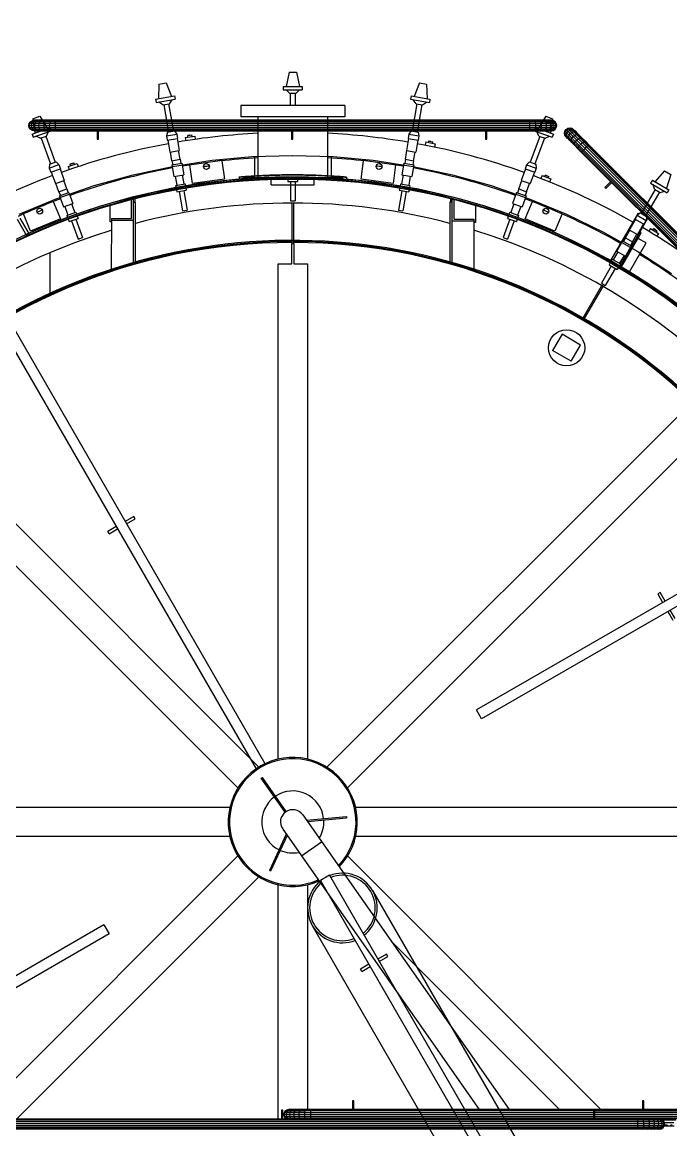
# Model space of a CAD drawing. Header units: metres. Extents: x 0 to 63075, y 0 to 44550.
# Drawn here: x 55179 to 55632, y 40156 to 40929 of the extents above; entities that cross this region are included whole.
import ezdxf

# ---------------------------------------------------------------- set-up
doc = ezdxf.new("R2010")
doc.units = ezdxf.units.M
doc.header["$LTSCALE"] = 75
for name, color, linetype in [('GSB', 7, 'Continuous'), ('ML6', 1, 'Continuous'), ('SDM', 7, 'Continuous'), ('SL1', 8, 'Continuous')]:
    doc.layers.add(name, color=color, linetype=linetype)
doc.styles.add('ROMANS', font='ROMANS.SHX')
doc.dimstyles.new('75___1-75', dxfattribs={"dimscale": 75, "dimtxt": 2.5, "dimasz": 2, "dimexe": 1.5, "dimexo": 1, "dimgap": 0.5, "dimtad": 1, "dimdec": 0, "dimzin": 12, "dimtxsty": 'ROMANS', "dimcen": 0, "dimclrd": 256, "dimclre": 256, "dimclrt": 3, "dimazin": 3, "dimtfac": 1, "dimtdec": 0, "dimtmove": 0, "dimatfit": 0, "dimfxl": 1, "dimlwd": -1, "dimlwe": -1, "dimarcsym": 0})

# ---------------------------------------------------------------- blocks, each defined once
blk = doc.blocks.new('A$C6bae614f')
at = {"layer": 'SL1'}
for p, q in [((382853.7, 47141), (382839.8, 47075.1)), ((382853.7, 47141), (382887.3, 47141)), ((382887.3, 47141), (382901.1, 47075.1)), ((382248.4, 47085.2), (382281.5, 47091)), ((382281.5, 47091), (382306.6, 47028.5)), ((383459.5, 47091), (383434.4, 47028.4)), ((383459.5, 47091), (383492.6, 47085.1)), ((382248.4, 47085.2), (382246.2, 47017.8)), ((382826, 47075.1), (382914.9, 47075.1)), ((382826, 47075.1), (382826, 47059.3)), ((382826, 47059.3), (382914.9, 47059.3)), ((382854.9, 47043.3), (382839, 47059.3)), ((382854.9, 47043.3), (382886, 47043.3)), ((382858.9, 47043.3), (382858.9, 46986.4)), ((382882, 47043.3), (382882, 46986.4)), ((382886, 47043.3), (382901.9, 47059.3)), ((382914.9, 47075.1), (382914.9, 47059.3)), ((383492.6, 47085.1), (383494.8, 47017.8)), ((382232.6, 47015.4), (382320.2, 47030.9)), ((382232.6, 47015.4), (382235.4, 46999.9)), ((382235.4, 46999.9), (382322.9, 47015.3)), ((382266.6, 46989.2), (382248.2, 47002.1)), ((382266.6, 46989.2), (382297.2, 46994.6)), ((382270.5, 46989.9), (382292.8, 46863.7)), ((382293.3, 46993.9), (382315.5, 46867.7)), ((382297.2, 46994.6), (382310.1, 47013)), ((382320.2, 47030.9), (382322.9, 47015.3)), ((383112, 46986.4), (382629, 46986.4)), ((382629, 46986.4), (382629, 46933)), ((383112, 46986.4), (383112, 46933)), ((383420.8, 47030.8), (383418, 47015.3)), ((383418, 47015.3), (383505.6, 46999.8)), ((383420.8, 47030.8), (383508.3, 47015.4)), ((383447.7, 46993.8), (383425.4, 46867.6)), ((383443.7, 46994.5), (383430.8, 47013)), ((383443.7, 46994.5), (383474.3, 46989.1)), ((383470.4, 46989.8), (383448.2, 46863.6)), ((383474.3, 46989.1), (383492.8, 47002.1)), ((383508.3, 47015.4), (383505.6, 46999.8)), ((381662, 46925), (381693.6, 46936.5)), ((381693.6, 46936.5), (381729.2, 46879.3)), ((384047.3, 46936.5), (384011.8, 46879.2)), ((384047.3, 46936.5), (384078.9, 46925)), ((381643.3, 46893), (381645.1, 46902.3)), ((381645.1, 46883.7), (381643.3, 46893)), ((384097.7, 46892.9), (381643.3, 46893)), ((381645.1, 46902.3), (381650.4, 46910.3)), ((384095.8, 46902.3), (381645.1, 46902.3)), ((381650.4, 46875.7), (381645.1, 46883.7)), ((384095.8, 46883.6), (381645.1, 46883.7)), ((381646.4, 46893), (381648.2, 46902.3)), ((381648.2, 46883.7), (381646.4, 46893)), ((381648.2, 46902.3), (381653.3, 46910.3)), ((381653.3, 46875.7), (381648.2, 46883.7)), ((381650.4, 46910.3), (381658.3, 46915.5)), ((384046.4, 46910.2), (381650.4, 46910.3)), ((381653.3, 46910.3), (381661.1, 46915.5)), ((381655.6, 46893), (381657.3, 46902.3)), ((381657.3, 46883.7), (381655.6, 46893)), ((381657.3, 46902.3), (381662, 46910.3)), ((381662, 46875.7), (381657.3, 46883.7)), ((381658.3, 46915.5), (381667.7, 46917.4)), ((384082.6, 46915.5), (381658.3, 46915.5)), ((381658.6, 46853.6), (381742.1, 46884)), ((381661.1, 46915.5), (381670.2, 46917.4)), ((381662, 46925), (381671.6, 46858.3)), ((381662, 46910.3), (381669.2, 46915.5)), ((384073.3, 46917.3), (381667.7, 46917.4)), ((381669.2, 46915.5), (381677.6, 46917.4)), ((381670.4, 46893), (381671.9, 46902.3)), ((381671.9, 46883.7), (381670.4, 46893)), ((381671.9, 46902.3), (381676, 46910.3)), ((381676, 46875.7), (381671.9, 46883.7)), ((381676, 46910.3), (381682.2, 46915.5)), ((381682.2, 46915.5), (381689.5, 46917.4)), ((381690.1, 46893), (381691.3, 46902.3)), ((381691.3, 46883.7), (381690.1, 46893)), ((381691.3, 46902.3), (381694.6, 46910.3)), ((381694.6, 46875.7), (381691.3, 46883.7)), ((381694.6, 46910.3), (381699.5, 46915.5)), ((381699.5, 46915.5), (381705.3, 46917.4)), ((381713.7, 46893), (381714.5, 46902.3)), ((381714.5, 46883.7), (381713.7, 46893)), ((381714.5, 46902.3), (381716.8, 46910.3)), ((381716.8, 46875.7), (381714.5, 46883.7)), ((381716.8, 46910.3), (381720.2, 46915.5)), ((381720.2, 46915.5), (381724.3, 46917.4)), ((381740, 46893), (381740.4, 46902.3)), ((381740.4, 46883.7), (381740, 46893)), ((381740.4, 46902.3), (381741.6, 46910.3)), ((381741.6, 46875.7), (381740.4, 46883.7)), ((381741.6, 46910.3), (381743.3, 46915.5)), ((381742.1, 46884), (381747.6, 46869.2)), ((381743.3, 46915.5), (381745.4, 46917.4)), ((381767.7, 46915.5), (381767.7, 46917.4)), ((381767.7, 46910.3), (381767.7, 46915.5)), ((381767.7, 46875.7), (381767.7, 46910.3)), ((383112, 46933), (382629, 46933)), ((382708.5, 46933), (382708.5, 46651.6)), ((383032.5, 46933), (383032.5, 46651.6)), ((383973.3, 46868.5), (383973.3, 46917.3)), ((383998.8, 46884), (383993.4, 46869.1)), ((383997.6, 46915.5), (383995.6, 46917.3)), ((383999.4, 46910.2), (383997.6, 46915.5)), ((383998.8, 46884), (384082.3, 46853.5)), ((384000.6, 46902.3), (383999.4, 46910.2)), ((383999.4, 46875.7), (384000.6, 46883.6)), ((384001, 46892.9), (384000.6, 46902.3)), ((384000.6, 46883.6), (384001, 46892.9)), ((384020.7, 46915.5), (384016.7, 46917.3)), ((384024.2, 46910.2), (384020.7, 46915.5)), ((384026.5, 46902.3), (384024.2, 46910.2)), ((384024.2, 46875.7), (384026.5, 46883.6)), ((384027.3, 46892.9), (384026.5, 46902.3)), ((384026.5, 46883.6), (384027.3, 46892.9)), ((384041.5, 46915.5), (384035.6, 46917.3)), ((384046.4, 46910.2), (384041.5, 46915.5)), ((384046.4, 46910.2), (384065, 46910.2)), ((384049.7, 46902.3), (384046.4, 46910.2)), ((384046.4, 46875.7), (384049.7, 46883.6)), ((384050.9, 46892.9), (384049.7, 46902.3)), ((384049.7, 46883.6), (384050.9, 46892.9)), ((384058.8, 46915.5), (384051.5, 46917.3)), ((384065, 46910.2), (384058.8, 46915.5)), ((384071.8, 46915.5), (384063.4, 46917.3)), ((384065, 46910.2), (384090.6, 46910.2)), ((384069.1, 46902.3), (384065, 46910.2)), ((384065, 46875.7), (384069.1, 46883.6)), ((384070.6, 46892.9), (384069.1, 46902.3)), ((384069.1, 46883.6), (384070.6, 46892.9)), ((384078.9, 46925), (384069.4, 46858.3)), ((384079.9, 46915.5), (384070.8, 46917.3)), ((384078.9, 46910.2), (384071.8, 46915.5)), ((384082.6, 46915.5), (384073.3, 46917.3)), ((384083.7, 46902.3), (384078.9, 46910.2)), ((384078.9, 46875.7), (384083.7, 46883.6)), ((384087.6, 46910.2), (384079.9, 46915.5)), ((384090.6, 46910.2), (384082.6, 46915.5)), ((384085.4, 46892.9), (384083.7, 46902.3)), ((384083.7, 46883.6), (384085.4, 46892.9)), ((384092.8, 46902.3), (384087.6, 46910.2)), ((384087.6, 46875.7), (384092.8, 46883.6)), ((384095.8, 46902.3), (384090.6, 46910.2)), ((384090.6, 46875.7), (384095.8, 46883.6)), ((384094.6, 46892.9), (384092.8, 46902.3)), ((384092.8, 46883.6), (384094.6, 46892.9)), ((384097.7, 46892.9), (384095.8, 46902.3)), ((384095.8, 46883.6), (384097.7, 46892.9)), ((381658.3, 46870.5), (381650.4, 46875.7)), ((384090.6, 46875.7), (381650.4, 46875.7)), ((381661.1, 46870.5), (381653.3, 46875.7)), ((381667.7, 46868.6), (381658.3, 46870.5)), ((384082.6, 46870.4), (381658.3, 46870.5)), ((381658.6, 46853.6), (381664, 46838.8)), ((381670.2, 46868.6), (381661.1, 46870.5)), ((381669.1, 46870.5), (381662, 46875.7)), ((381664, 46838.8), (381747.6, 46869.2)), ((381667.7, 46868.6), (384073.3, 46868.5)), ((381677.6, 46868.6), (381669.1, 46870.5)), ((381682.2, 46870.5), (381676, 46875.7)), ((381696.6, 46833.7), (381676.2, 46843.2)), ((381689.5, 46868.6), (381682.2, 46870.5)), ((381699.5, 46870.5), (381694.6, 46875.7)), ((381696.6, 46833.7), (381725.8, 46844.3)), ((381705.3, 46868.6), (381699.5, 46870.5)), ((381700.4, 46835), (381744.2, 46714.6)), ((381720.2, 46870.5), (381716.8, 46875.7)), ((381724.3, 46868.6), (381720.2, 46870.5)), ((381722.1, 46842.9), (381765.9, 46722.5)), ((381725.8, 46844.3), (381735.3, 46864.7)), ((381743.3, 46870.5), (381741.6, 46875.7)), ((381745.4, 46868.6), (381743.3, 46870.5)), ((381767.7, 46870.5), (381767.7, 46875.7)), ((381767.7, 46868.6), (381767.7, 46870.5)), ((381961.3, 46868.6), (381961.3, 46829.5)), ((381967.7, 46829.5), (381967.7, 46868.6)), ((382288.1, 46862.8), (382283.5, 46845.1)), ((382283.5, 46845.1), (382330.6, 46853.4)), ((382283.5, 46845.1), (382287.1, 46825.1)), ((382287.1, 46825.1), (382334.1, 46833.4)), ((382288.1, 46862.8), (382320.2, 46868.5)), ((382320.2, 46868.5), (382330.6, 46853.4)), ((382330.6, 46853.4), (382334.1, 46833.4)), ((382332.2, 46833.1), (382342.1, 46777)), ((382370.8, 46838), (382414.3, 46844.2)), ((382370.8, 46838), (382373, 46822.3)), ((382382, 46846.6), (382401.2, 46849.3)), ((382391.6, 46848), (382382, 46846.6)), ((382383, 46839.7), (382382, 46846.6)), ((382391.6, 46848), (382401.2, 46849.3)), ((382402.1, 46842.4), (382401.2, 46849.3)), ((382414.3, 46844.2), (382416.5, 46828.8)), ((382864.1, 46868.6), (382864.1, 46829.5)), ((382870.5, 46829.5), (382870.5, 46868.6)), ((383408.7, 46833.1), (383398.8, 46777)), ((383410.4, 46853.4), (383406.8, 46833.4)), ((383406.8, 46833.4), (383453.9, 46825.1)), ((383420.7, 46868.5), (383410.4, 46853.4)), ((383410.4, 46853.4), (383457.4, 46845.1)), ((383420.7, 46868.5), (383452.8, 46862.8)), ((383452.8, 46862.8), (383457.4, 46845.1)), ((383457.4, 46845.1), (383453.9, 46825.1)), ((383766.9, 46868.5), (383766.9, 46829.4)), ((383773.3, 46829.4), (383773.3, 46868.5)), ((384018.8, 46842.8), (383975, 46722.4)), ((383993.4, 46869.1), (384076.9, 46838.7)), ((383995.5, 46868.5), (383997.6, 46870.4)), ((384040.6, 46834.9), (383996.7, 46714.5)), ((383997.6, 46870.4), (383999.4, 46875.7)), ((384015.1, 46844.2), (384005.6, 46864.6)), ((384015.1, 46844.2), (384044.3, 46833.6)), ((384016.7, 46868.5), (384020.7, 46870.4)), ((384020.7, 46870.4), (384024.2, 46875.7)), ((384035.6, 46868.5), (384041.5, 46870.4)), ((384041.5, 46870.4), (384046.4, 46875.7)), ((384044.3, 46833.6), (384064.7, 46843.1)), ((384051.5, 46868.5), (384058.8, 46870.4)), ((384058.8, 46870.4), (384065, 46875.7)), ((384063.4, 46868.5), (384071.8, 46870.4)), ((384070.8, 46868.5), (384079.9, 46870.4)), ((384071.8, 46870.4), (384078.9, 46875.7)), ((384073.3, 46868.5), (384082.6, 46870.4)), ((384082.3, 46853.5), (384076.9, 46838.7)), ((384079.9, 46870.4), (384087.6, 46875.7)), ((384082.6, 46870.4), (384090.6, 46875.7)), ((384134.2, 46857.6), (384136.1, 46866.9)), ((384136.1, 46848.2), (384134.2, 46857.6)), ((384136.3, 46855.5), (384134.2, 46857.6)), ((384136.1, 46866.9), (384141.4, 46874.8)), ((384138.3, 46864.7), (384136.1, 46866.9)), ((384141.4, 46840.3), (384136.1, 46848.2)), ((384138, 46846.3), (384136.1, 46848.2)), ((384136.3, 46855.5), (384138.3, 46864.7)), ((384138, 46846.3), (384136.3, 46855.5)), ((384136.3, 46855.5), (384152.3, 46839.5)), ((384143.2, 46838.5), (384138, 46846.3)), ((384138, 46846.3), (384153, 46831.4)), ((384138.3, 46864.7), (384143.6, 46872.6)), ((384155, 46848), (384138.3, 46864.7)), ((384141.4, 46874.8), (384149.3, 46880.1)), ((384143.6, 46872.6), (384141.4, 46874.8)), ((384141.4, 46840.3), (384168, 46813.7)), ((384142.4, 46849.4), (384144.7, 46858.3)), ((384143.8, 46840.6), (384142.4, 46849.4)), ((384143.6, 46872.6), (384151.5, 46877.9)), ((384143.6, 46872.6), (384174.5, 46841.7)), ((384148.4, 46833.3), (384143.8, 46840.6)), ((384144.7, 46858.3), (384150.1, 46866.1)), ((384149.3, 46880.1), (384158.6, 46882)), ((384149.3, 46880.1), (384157.9, 46871.5)), ((384150.1, 46866.1), (384157.9, 46871.5)), ((384151.5, 46877.9), (384160.7, 46879.9)), ((384152.3, 46839.5), (384155, 46848)), ((384152.3, 46839.5), (384217.1, 46774.7)), ((384153, 46831.4), (384152.3, 46839.5)), ((384153, 46831.4), (384196.2, 46788.1)), ((384156.8, 46824.9), (384153, 46831.4)), ((384155, 46848), (384160.6, 46855.6)), ((384168.7, 46834.3), (384155, 46848)), ((384157.9, 46871.5), (384166.9, 46873.8)), ((384157.9, 46871.5), (384168.2, 46861.2)), ((384158.6, 46882), (384168, 46880.1)), ((384160.7, 46879.9), (384158.6, 46882)), ((384160.6, 46855.6), (384168.2, 46861.2)), ((384160.7, 46879.9), (384169.9, 46878.2)), ((384160.7, 46879.9), (384166.9, 46873.8)), ((384165.5, 46826.3), (384168.7, 46834.3)), ((384166.9, 46873.8), (384175.6, 46872.5)), ((384166.9, 46873.8), (384176.7, 46863.9)), ((384168, 46880.1), (384175.9, 46874.8)), ((384168, 46880.1), (384175.6, 46872.5)), ((384168.2, 46861.2), (384176.7, 46863.9)), ((384168.2, 46861.2), (384236, 46793.5)), ((384168.7, 46834.3), (384174.5, 46841.7)), ((384185.1, 46817.8), (384168.7, 46834.3)), ((384169.9, 46878.2), (384177.7, 46873)), ((384174.5, 46841.7), (384181.9, 46847.5)), ((384174.5, 46841.7), (384191.2, 46825)), ((384175.6, 46872.5), (384182.9, 46867.8)), ((384175.6, 46872.5), (384184.8, 46863.2)), ((384177.7, 46873), (384175.9, 46874.8)), ((384176.7, 46863.9), (384223.1, 46817.5)), ((384176.7, 46863.9), (384184.8, 46863.2)), ((384177.7, 46873), (384182.9, 46867.8)), ((384181.9, 46847.5), (384189.9, 46850.7)), ((384182.9, 46867.8), (384191.3, 46859.4)), ((384184.8, 46863.2), (384211.7, 46836.3)), ((384184.8, 46863.2), (384191.3, 46859.4)), ((384189.9, 46850.7), (384197.1, 46851)), ((384191.3, 46859.4), (384215.9, 46834.8)), ((384197.1, 46851), (384202.5, 46848.2)), ((384198.4, 46831.1), (384205.6, 46835)), ((384205.6, 46835), (384211.7, 46836.3)), ((384211.7, 46836.3), (384215.9, 46834.8)), ((384211.7, 46836.3), (386034.5, 45013.4)), ((384230.9, 46819.8), (384215.9, 46834.8)), ((381961.3, 46829.5), (381967.7, 46829.5)), ((382288.9, 46825.4), (382298.8, 46769.4)), ((382864.1, 46829.5), (382870.5, 46829.5)), ((383452, 46825.4), (383442.1, 46769.4)), ((383489.9, 46816.9), (383486.7, 46801.3)), ((383489.9, 46816.9), (383532.9, 46807.8)), ((383502, 46814.3), (383503.4, 46821.1)), ((383503.4, 46821.1), (383522.3, 46817.1)), ((383512.9, 46819.1), (383503.4, 46821.1)), ((383512.9, 46819.1), (383522.3, 46817.1)), ((383520.9, 46810.3), (383522.3, 46817.1)), ((383532.9, 46807.8), (383529.7, 46792.6)), ((383766.9, 46829.4), (383773.3, 46829.4)), ((384165.2, 46819.1), (384165.5, 46826.3)), ((384168, 46813.7), (384165.2, 46819.1)), ((384168, 46813.7), (384181.4, 46800.3)), ((384179.9, 46804.5), (384181.2, 46810.6)), ((384181.4, 46800.3), (384179.9, 46804.5)), ((384181.2, 46810.6), (384185.1, 46817.8)), ((384181.4, 46800.3), (384196.4, 46785.3)), ((384185.1, 46817.8), (384191.2, 46825)), ((384222.7, 46780.2), (384185.1, 46817.8)), ((384191.2, 46825), (384198.4, 46831.1)), ((384191.2, 46825), (384209.8, 46806.4)), ((384196.2, 46788.1), (384198.7, 46793.1)), ((384196.4, 46785.3), (384196.2, 46788.1)), ((384196.2, 46788.1), (384213.4, 46770.9)), ((384196.4, 46785.3), (385967.8, 45013.8)), ((384198.7, 46793.1), (384203.5, 46799.5)), ((384203.5, 46799.5), (384209.8, 46806.4)), ((384209.8, 46806.4), (384216.7, 46812.7)), ((384209.8, 46806.4), (384229.3, 46786.9)), ((384213.4, 46770.9), (384222.7, 46780.2)), ((384216.7, 46812.7), (384223.1, 46817.5)), ((384222.7, 46780.2), (384229.3, 46786.9)), ((385997.7, 45005.1), (384222.7, 46780.2)), ((384223.1, 46817.5), (384228.1, 46820)), ((384223.1, 46817.5), (386033.2, 45007.3)), ((384228.1, 46820), (384230.9, 46819.8)), ((384229.3, 46786.9), (384236, 46793.5)), ((384229.3, 46786.9), (385985.1, 45031)), ((384230.9, 46819.8), (384246.6, 46804.1)), ((384236, 46793.5), (384241.5, 46799.1)), ((386010.9, 45018.4), (384236, 46793.5)), ((384241.5, 46799.1), (384246.6, 46804.1)), ((384246.6, 46804.1), (386066, 44984.6)), ((382298.8, 46769.4), (382342.1, 46777)), ((382308.8, 46729.5), (382301.5, 46769.9)), ((382308.8, 46729.5), (382346.3, 46736.2)), ((382308.8, 46729.5), (382312.2, 46710.5)), ((382310.9, 46703.2), (382495.9, 46731.4)), ((382346.3, 46736.2), (382339.4, 46776.6)), ((382346.3, 46736.2), (382349.7, 46717.1)), ((382495.9, 46731.4), (382682.4, 46748.3)), ((382541.2, 46729.3), (382552.6, 46643.1)), ((382682.4, 46748.3), (382869.5, 46754)), ((382692.7, 46748.6), (382692.7, 46658.2)), ((382869.5, 46754), (382871.5, 46754)), ((382871.5, 46754), (383058.6, 46748.3)), ((383048.3, 46748.6), (383048.3, 46658.2)), ((383058.6, 46748.3), (383245, 46731.4)), ((383188.3, 46643), (383199.7, 46729.2)), ((383245, 46731.4), (383430.1, 46703.2)), ((383394.6, 46736.1), (383391.2, 46717.1)), ((383394.6, 46736.1), (383401.6, 46776.5)), ((383394.6, 46736.1), (383432.1, 46729.5)), ((383398.8, 46777), (383442.1, 46769.4)), ((383432.1, 46729.5), (383428.8, 46710.4)), ((383432.1, 46729.5), (383439.4, 46769.9)), ((384212.1, 46769.6), (384213.4, 46770.9)), ((385986.3, 44997.9), (384213.4, 46770.9)), ((384217.1, 46774.7), (385972.9, 45018.8)), ((381739.7, 46713), (381738.3, 46694.8)), ((381738.3, 46694.8), (381783.2, 46711.1)), ((381738.3, 46694.8), (381745.3, 46675.7)), ((381739.7, 46713), (381770.4, 46724.1)), ((381745.3, 46675.7), (381790.1, 46692)), ((381770.4, 46724.1), (381783.2, 46711.1)), ((381783.2, 46711.1), (381790.1, 46692)), ((381788.4, 46691.3), (381807.8, 46637.9)), ((381825.5, 46702.9), (381867.3, 46716.5)), ((381825.5, 46702.9), (381830.4, 46687.8)), ((381835, 46713.3), (381853.4, 46719.3)), ((381844.2, 46716.3), (381835, 46713.3)), ((381837.2, 46706.7), (381835, 46713.3)), ((381844.2, 46716.3), (381853.4, 46719.3)), ((381855.5, 46712.7), (381853.4, 46719.3)), ((381867.3, 46716.5), (381872.1, 46701.8)), ((382127.8, 46663.9), (382310.9, 46703.2)), ((382307.8, 46709.7), (382354.1, 46717.9)), ((382307.8, 46709.7), (382317.2, 46656.2)), ((382354.1, 46717.9), (382363.5, 46664.4)), ((382403.9, 46623.5), (382392.5, 46709.7)), ((383348.4, 46709.6), (383337.1, 46623.4)), ((383386.9, 46717.8), (383377.4, 46664.4)), ((383386.9, 46717.8), (383433.1, 46709.7)), ((383433.1, 46709.7), (383423.7, 46656.2)), ((383430.1, 46703.2), (383613.1, 46663.9)), ((383952.6, 46691.3), (383933.1, 46637.8)), ((383957.7, 46711), (383950.8, 46691.9)), ((383950.8, 46691.9), (383995.7, 46675.6)), ((383970.5, 46724.1), (383957.7, 46711)), ((383957.7, 46711), (384002.6, 46694.7)), ((383970.5, 46724.1), (384001.2, 46712.9)), ((384002.6, 46694.7), (383995.7, 46675.6)), ((384001.2, 46712.9), (384002.6, 46694.7)), ((384599.5, 46682.2), (384554.5, 46632)), ((384599.5, 46682.2), (384628.6, 46665.4)), ((381747, 46676.3), (381766.5, 46622.8)), ((381766.5, 46622.8), (381807.8, 46637.9)), ((381819.1, 46598.3), (381805.2, 46636.9)), ((381947.5, 46613.7), (382127.8, 46663.9)), ((382317.2, 46656.2), (382363.5, 46664.4)), ((382323.8, 46657.4), (382331.3, 46615.3)), ((382356.9, 46663.2), (382364.3, 46621.2)), ((382552.6, 46643.1), (382403.9, 46623.5)), ((382620.5, 46653.1), (382620.5, 46653.1)), ((382620.5, 46653.1), (382620.5, 46643.5)), ((382641.4, 46651.6), (383099.5, 46651.6)), ((382641.4, 46651.6), (382641.4, 46645.3)), ((382641.4, 46645.3), (383099.5, 46645.3)), ((382692.7, 46658.2), (382692.7, 46658.2)), ((382692.7, 46648.7), (382692.7, 46648.7)), ((382770.5, 46617.3), (382770.5, 46642.7)), ((382970.5, 46642.7), (382770.5, 46642.7)), ((382848.2, 46644.4), (382848.2, 46633.5)), ((382848.2, 46633.5), (382892.7, 46633.5)), ((382859.9, 46633.5), (382859.8, 46542.1)), ((382881.1, 46633.5), (382881.1, 46542.1)), ((382892.7, 46644.4), (382892.7, 46633.5)), ((382970.5, 46617.3), (382970.5, 46642.7)), ((383048.3, 46648.7), (383048.3, 46648.7)), ((383099.5, 46651.6), (383099.5, 46645.3)), ((383120.5, 46653), (383120.5, 46643.5)), ((383337.1, 46623.4), (383188.3, 46643)), ((383384, 46663.2), (383376.6, 46621.1)), ((383377.4, 46664.4), (383423.7, 46656.2)), ((383417.1, 46657.4), (383409.7, 46615.3)), ((383613.1, 46663.9), (383793.4, 46613.6)), ((383921.8, 46598.3), (383935.7, 46636.8)), ((383933.1, 46637.8), (383974.4, 46622.8)), ((383993.9, 46676.2), (383974.4, 46622.8)), ((384029.8, 46661.2), (384023.8, 46646.5)), ((384029.8, 46661.2), (384070.5, 46644.8)), ((384041.2, 46656.6), (384043.8, 46663)), ((384043.8, 46663), (384061.7, 46655.8)), ((384052.7, 46659.5), (384043.8, 46663)), ((384052.7, 46659.5), (384061.7, 46655.8)), ((384059.1, 46649.4), (384061.7, 46655.8)), ((384070.5, 46644.8), (384064.7, 46630.4)), ((384349, 46632.7), (384321.4, 46605)), ((384325.9, 46600.5), (384353.5, 46628.2)), ((384542.5, 46638.9), (384534.6, 46625.2)), ((384534.6, 46625.2), (384611.6, 46580.8)), ((384542.5, 46638.9), (384619.5, 46594.5)), ((384628.6, 46665.4), (384607.6, 46601.4)), ((381783.3, 46585.3), (381769.1, 46623.8)), ((381770.5, 46552.6), (381947.5, 46613.7)), ((381783.3, 46585.3), (381819.1, 46598.3)), ((381783.3, 46585.3), (381789.9, 46567.1)), ((381785.7, 46565.6), (381829.9, 46581.7)), ((381819.1, 46598.3), (381825.7, 46580.1)), ((381829.9, 46581.7), (381848.5, 46530.6)), ((382325.9, 46614.4), (382369.7, 46622.1)), ((382325.9, 46614.4), (382327.6, 46604.5)), ((382329.3, 46595.1), (382331.2, 46584.4)), ((382331.2, 46584.4), (382375, 46592.1)), ((382342.6, 46586.4), (382358.4, 46496.4)), ((382363.5, 46590.1), (382379.4, 46500.1)), ((382369.7, 46622.1), (382371.4, 46612.2)), ((382373.1, 46602.8), (382375, 46592.1)), ((382770.5, 46617.3), (382970.5, 46617.3)), ((383377.4, 46590), (383361.5, 46500.1)), ((383367.8, 46602.8), (383365.9, 46592)), ((383365.9, 46592), (383409.8, 46584.3)), ((383371.2, 46622.1), (383369.5, 46612.2)), ((383371.2, 46622.1), (383415.1, 46614.4)), ((383398.3, 46586.3), (383382.5, 46496.4)), ((383411.7, 46595.1), (383409.8, 46584.3)), ((383415.1, 46614.4), (383413.3, 46604.4)), ((383793.4, 46613.6), (383970.4, 46552.5)), ((383911, 46581.6), (383892.5, 46530.6)), ((383911, 46581.6), (383955.2, 46565.5)), ((383921.8, 46598.3), (383915.2, 46580.1)), ((383921.8, 46598.3), (383957.6, 46585.2)), ((383957.6, 46585.2), (383951, 46567)), ((383957.6, 46585.2), (383971.8, 46623.7)), ((384321.4, 46605), (384325.9, 46600.5)), ((384555.1, 46595), (384491.1, 46484)), ((384575.2, 46583.4), (384511.1, 46472.4)), ((384551.7, 46597), (384545.9, 46618.7)), ((384551.7, 46597), (384578.6, 46581.4)), ((384578.6, 46581.4), (384600.4, 46587.3)), ((384619.5, 46594.5), (384611.6, 46580.8)), ((381597.6, 46481), (381770.5, 46552.6)), ((381756.5, 46539.3), (381789.8, 46459)), ((381785.7, 46565.6), (381804.3, 46514.6)), ((381804.3, 46514.6), (381848.5, 46530.6)), ((381842.1, 46528.3), (381856.7, 46488.2)), ((382021.3, 46524.6), (382136.3, 46559.6)), ((382021.3, 46444.6), (382021.3, 46524.6)), ((382120.4, 46552.5), (382130, 46552.5)), ((382120.4, 46460.4), (382120.4, 46552.5)), ((382129.9, 46255.7), (382130, 46552.5)), ((382139.5, 46534.9), (382130, 46534.9)), ((382136.3, 46559.6), (382136.3, 46534.9)), ((382139.5, 46258.3), (382139.5, 46534.9)), ((382859.8, 46542.1), (382881.1, 46542.1)), ((382867.3, 46359), (382867.3, 46532.5)), ((382873.6, 46532.5), (382873.6, 46359)), ((383611, 46537.3), (383601.4, 46537.3)), ((383601.4, 46537.3), (383601.4, 46258.3)), ((383605, 46537.3), (383605, 46557.6)), ((383605, 46557.6), (383720, 46522.6)), ((383611, 46255.6), (383611, 46550.2)), ((383611, 46550.2), (383620.5, 46550.2)), ((383620.5, 46458.1), (383620.5, 46550.2)), ((383720, 46522.6), (383720, 46442.6)), ((383898.8, 46528.3), (383884.2, 46488.1)), ((383892.5, 46530.6), (383936.6, 46514.5)), ((383955.2, 46565.5), (383936.6, 46514.5)), ((383951.1, 46458.9), (383984.4, 46539.2)), ((383970.4, 46552.5), (384143.3, 46480.9)), ((381651.2, 46401.6), (381617.9, 46481.9)), ((381810.6, 46516.9), (381825.2, 46476.7)), ((381820.1, 46474.9), (381861.9, 46490.1)), ((381820.1, 46474.9), (381823.5, 46465.4)), ((381861.9, 46490.1), (381865.3, 46480.6)), ((381868.6, 46471.7), (381872.3, 46461.4)), ((382358.4, 46496.4), (382379.4, 46500.1)), ((383361.5, 46500.1), (383382.5, 46496.4)), ((383872.3, 46471.6), (383868.6, 46461.4)), ((383879, 46490), (383875.6, 46480.5)), ((383879, 46490), (383920.8, 46474.8)), ((383930.3, 46516.8), (383915.7, 46476.7)), ((383920.8, 46474.8), (383917.4, 46465.3)), ((384123, 46481.8), (384089.7, 46401.5)), ((384143.3, 46480.9), (384311.6, 46398.9)), ((384476, 46485.5), (384348.4, 46264.6)), ((384472.1, 46475.7), (384461.9, 46458.2)), ((384486.9, 46486.4), (384472.1, 46475.7)), ((384472.1, 46475.7), (384513.4, 46451.9)), ((384476, 46485.5), (384480.3, 46483)), ((384480.3, 46483), (384481.4, 46482.4)), ((384486.9, 46486.4), (384515.2, 46470.1)), ((381633.5, 46380.7), (381590, 46455.9)), ((381601, 46462.3), (381644.5, 46387.1)), ((381789.8, 46459), (381651.2, 46401.6)), ((381826.8, 46456.5), (381830.5, 46446.2)), ((381830.5, 46446.2), (381872.3, 46461.4)), ((381841.4, 46450.2), (381872.6, 46364.3)), ((381861.4, 46457.4), (381892.6, 46371.6)), ((382028.4, 46444.6), (382021.3, 46444.6)), ((382028.3, 46224.6), (382028.4, 46460.4)), ((382028.4, 46460.4), (382120.4, 46460.4)), ((382130, 46450.9), (382028.4, 46450.9)), ((383712.6, 46448.6), (383611, 46448.6)), ((383620.5, 46458.1), (383712.6, 46458.1)), ((383712.6, 46458.1), (383712.6, 46224.5)), ((383720, 46442.6), (383712.6, 46442.6)), ((383879.5, 46457.4), (383848.3, 46371.6)), ((383899.5, 46450.1), (383868.3, 46364.3)), ((383868.6, 46461.4), (383910.4, 46446.1)), ((383914.1, 46456.4), (383910.4, 46446.1)), ((384089.7, 46401.5), (383951.1, 46458.9)), ((384520, 46460.1), (384392.4, 46239.2)), ((384463.5, 46457.2), (384435.1, 46407.9)), ((384461.9, 46458.2), (384503.3, 46434.3)), ((384501.6, 46435.2), (384473.2, 46385.9)), ((384513.4, 46451.9), (384503.3, 46434.3)), ((384515.2, 46470.1), (384513.4, 46451.9)), ((384518.8, 46460.8), (384514.5, 46463.2)), ((384520, 46460.1), (384518.8, 46460.8)), ((381644.5, 46387.1), (381633.5, 46380.7)), ((381872.6, 46364.3), (381892.6, 46371.6)), ((383848.3, 46371.6), (383868.3, 46364.3)), ((384311.6, 46398.9), (384474.7, 46307)), ((384489.1, 46394), (384397.9, 46236)), ((384417.1, 46370.9), (384407.5, 46354.2)), ((384417.1, 46370.9), (384437.5, 46406.5)), ((384417.1, 46370.9), (384450.1, 46351.9)), ((384435.1, 46407.9), (384473.2, 46385.9)), ((384450.1, 46351.9), (384470.8, 46387.3)), ((384486.5, 46399.5), (384485.4, 46400.2)), ((384534.4, 46414.2), (384526, 46400.8)), ((384534.4, 46414.2), (384571.6, 46390.9)), ((384544.8, 46407.7), (384548.5, 46413.6)), ((384548.5, 46413.6), (384564.9, 46403.3)), ((384556.7, 46408.5), (384548.5, 46413.6)), ((384556.7, 46408.5), (384564.9, 46403.3)), ((384561.2, 46397.5), (384564.9, 46403.3)), ((384571.6, 46390.9), (384563.4, 46377.8)), ((382865.7, 46249.2), (382865.7, 46344.4)), ((382865.7, 46344.4), (382875.2, 46344.4)), ((382868.1, 46349.2), (382868.1, 46354)), ((382872.8, 46354), (382872.8, 46349.2)), ((382875.2, 46344.4), (382875.2, 46249.2)), ((384403.6, 46356.4), (384376.5, 46309.4)), ((384403.6, 46356.4), (384444.3, 46332.9)), ((384444.3, 46332.9), (384417.2, 46285.9)), ((384436, 46213), (384511.9, 46344.5)), ((384450.1, 46351.9), (384440.5, 46335.1)), ((384480.3, 46366.8), (384509.3, 46350.1)), ((381743.1, 46112.9), (381743.1, 46302.5)), ((384356.2, 46271.8), (384351.1, 46263)), ((384356.2, 46271.8), (384394.7, 46249.5)), ((384382.3, 46306), (384360.9, 46269)), ((384376.5, 46309.4), (384417.2, 46285.9)), ((384411.3, 46289.2), (384390, 46252.3)), ((384413.3, 46288.1), (384391.9, 46251.1)), ((384474.7, 46307), (384631.9, 46205.3)), ((381354.3, 46231.7), (382699.5, 43901.7)), ((381396.2, 46255.9), (382741.3, 43925.8)), ((382802.1, 43946.1), (382802.2, 46249.2)), ((382802.2, 46249.2), (382865.7, 46249.2)), ((382875.2, 46249.2), (382938.7, 46249.2)), ((382938.7, 46249.2), (382938.6, 43946.1)), ((384351, 46239.5), (384305.3, 46160.5)), ((384369.4, 46228.9), (384323.8, 46149.8)), ((384346.4, 46254.8), (384340.9, 46245.4)), ((384340.9, 46245.4), (384379.5, 46223.1)), ((384384.9, 46232.6), (384379.5, 46223.1)), ((384394.7, 46249.5), (384389.7, 46240.8)), ((384220.2, 45998.1), (384306.9, 46148.4)), ((384312.4, 46145.2), (384225.7, 45994.9)), ((384305.3, 46160.5), (384323.8, 46149.8)), ((384122.4, 45922.3), (384078.7, 45846.7)), ((384209, 45872.3), (384122.4, 45922.3)), ((384165.3, 45796.7), (384209, 45872.3)), ((384165.3, 45796.7), (384078.7, 45846.7)), ((381083.6, 45537.4), (382712.1, 43908.8)), ((383028.7, 43908.8), (384657.3, 45537.3)), ((382615.5, 43812.3), (380987, 45440.9)), ((384753.8, 45440.7), (383125.2, 43812.3)), ((385448.1, 45170), (383724.3, 44174.8)), ((385472.3, 45128.2), (383748.5, 44133)), ((382131, 45074.6), (382091.3, 45051.7)), ((382097.7, 45040.7), (382137.4, 45063.6)), ((382137.4, 45063.6), (382131, 45074.6)), ((382049.5, 45027.6), (382009.8, 45004.6)), ((382016.1, 44993.6), (382009.8, 45004.6)), ((382016.1, 44993.6), (382055.8, 45016.6)), ((384578.5, 44720.9), (384567.5, 44714.5)), ((384601.4, 44681.2), (384578.5, 44720.9)), ((384567.5, 44714.5), (384590.4, 44674.8)), ((384614.5, 44633), (384637.4, 44593.3)), ((384648.4, 44599.6), (384625.5, 44639.3)), ((383748.5, 44133), (383724.3, 44174.8)), ((382699.5, 43901.7), (382741.3, 43925.8)), ((382723.9, 43857.6), (382729.1, 43861.3)), ((382835, 43699), (382723.9, 43857.6)), ((382840.2, 43702.6), (382729.1, 43861.3)), ((380275.1, 43722.3), (382578.2, 43722.2)), ((382840.2, 43702.6), (382835, 43699)), ((383162.5, 43722.2), (385465.6, 43722.1)), ((382917.2, 43686.7), (383876, 42317.3)), ((382934, 43662.7), (383120, 43679)), ((382938.2, 43656.7), (383120.5, 43672.7)), ((383120, 43679), (383120.5, 43672.7)), ((382578.2, 43585.7), (380275.1, 43585.8)), ((382840.4, 43597.2), (382761.5, 43428)), ((382844.6, 43591.2), (382767.2, 43425.3)), ((382823.6, 43621.2), (383736.5, 42317.3)), ((385465.6, 43585.6), (383162.5, 43585.7)), ((382942.1, 43518.1), (383004.6, 43561.9)), ((381393.7, 42273.9), (382615.5, 43495.7)), ((382911, 43496.3), (382942.1, 43518.1)), ((383125.2, 43495.7), (384303.5, 42317.3)), ((382712.1, 43399.1), (381586.8, 42273.9)), ((382767.2, 43425.3), (382761.5, 43428)), ((383041.3, 43406.2), (382999.4, 43382.1)), ((382999.4, 43382.1), (384344.6, 41052.1)), ((383041.3, 43406.2), (384386.4, 41076.2)), ((382802.1, 42273.9), (382802.1, 43361.8)), ((382938.6, 43361.8), (382938.6, 42317.4)), ((383241.5, 43334.9), (384503.6, 41148.8)), ((381992.3, 43174.9), (380268.5, 42179.8)), ((381992.3, 43174.9), (382016.4, 43133.1)), ((382016.4, 43133.1), (380292.6, 42137.9)), ((382961.1, 43173), (384223.1, 40986.9)), ((384110.4, 42317.3), (383328.5, 43099.2)), ((383306, 43039.4), (383266.3, 43016.5)), ((383272.6, 43005.5), (383312.3, 43028.4)), ((383312.3, 43028.4), (383306, 43039.4)), ((383224.4, 42992.4), (383184.7, 42969.4)), ((383191.1, 42958.4), (383184.7, 42969.4)), ((383191.1, 42958.4), (383230.8, 42981.4)), ((383147.5, 42356.5), (383147.5, 42317.4)), ((383153.8, 42356.5), (383147.5, 42356.5)), ((383153.8, 42317.4), (383153.8, 42356.5)), ((384496.5, 42356.4), (384496.5, 42317.3)), ((384502.8, 42356.4), (384496.5, 42356.4)), ((384502.8, 42317.3), (384502.8, 42356.4)), ((382817.7, 42313), (382817.7, 42273.9)), ((382824.1, 42313), (382817.7, 42313)), ((382824.1, 42273.9), (382824.1, 42313)), ((382829.4, 42293), (382831.3, 42302.3)), ((382831.3, 42302.3), (382836.6, 42310.2)), ((382926.5, 42302.3), (382831.3, 42302.3)), ((382832.5, 42293), (382834.3, 42302.3)), ((382834.3, 42302.3), (382839.5, 42310.2)), ((382836.6, 42310.2), (382844.5, 42315.5)), ((384269, 42310.2), (382836.6, 42310.2)), ((382839.5, 42310.2), (382847.2, 42315.5)), ((382841.7, 42293), (382843.4, 42302.3)), ((382843.4, 42302.3), (382848.2, 42310.2)), ((382844.5, 42315.5), (382853.8, 42317.4)), ((391819.7, 42315.2), (382844.5, 42315.5)), ((382847.2, 42315.5), (382856.3, 42317.4)), ((382848.2, 42310.2), (382855.3, 42315.5)), ((391819.7, 42317.1), (382853.8, 42317.4)), ((382855.3, 42315.5), (382863.7, 42317.4)), ((382856.6, 42293), (382858, 42302.3)), ((382858, 42302.3), (382862.1, 42310.2)), ((382862.1, 42310.2), (382868.3, 42315.5)), ((382868.3, 42315.5), (382875.6, 42317.4)), ((382876.3, 42293), (382877.4, 42302.3)), ((382877.4, 42302.3), (382880.7, 42310.2)), ((382880.7, 42310.2), (382885.6, 42315.5)), ((382885.6, 42315.5), (382891.5, 42317.4)), ((382899.8, 42293), (382900.6, 42302.3)), ((382900.6, 42302.3), (382902.9, 42310.2)), ((382902.9, 42310.2), (382906.4, 42315.5)), ((382906.4, 42315.5), (382910.4, 42317.4)), ((382926.1, 42293), (382926.5, 42302.3)), ((382926.5, 42302.3), (382927.7, 42310.2)), ((382926.5, 42302.3), (382953.8, 42302.3)), ((382927.7, 42310.2), (382929.5, 42315.5)), ((382929.5, 42315.5), (382931.6, 42317.4)), ((382953.8, 42315.5), (382953.8, 42317.4)), ((382953.8, 42310.2), (382953.8, 42315.5)), ((382953.8, 42302.3), (382953.8, 42310.2)), ((382953.8, 42293), (382953.8, 42302.3)), ((382953.8, 42302.3), (384269, 42302.3)), ((384269, 42312.9), (384269, 42273.8)), ((384275.3, 42312.9), (384269, 42312.9)), ((384275.3, 42273.8), (384275.3, 42312.9)), ((384275.3, 42310.2), (384959, 42310.1)), ((384275.3, 42302.3), (384959, 42302.2)), ((384599.7, 42249.4), (378125.9, 42249.6)), ((384597.9, 42258.7), (378127.8, 42259)), ((384592.6, 42266.7), (378133.1, 42266.9)), ((378250.3, 42274), (384575.3, 42273.8)), ((378250.3, 42272.2), (384584.7, 42271.9)), ((382926.1, 42293), (382829.4, 42293)), ((382831.3, 42283.6), (382829.4, 42293)), ((382836.6, 42275.7), (382831.3, 42283.6)), ((382926.5, 42283.6), (382831.3, 42283.6)), ((382834.3, 42283.6), (382832.5, 42293)), ((382839.5, 42275.7), (382834.3, 42283.6)), ((382927.7, 42275.7), (382836.6, 42275.7)), ((382839.3, 42273.9), (382836.6, 42275.7)), ((382842.2, 42273.9), (382839.5, 42275.7)), ((382843.4, 42283.6), (382841.7, 42293)), ((382848.2, 42275.7), (382843.4, 42283.6)), ((382850.7, 42273.9), (382848.2, 42275.7)), ((382858, 42283.6), (382856.6, 42293)), ((382862.1, 42275.7), (382858, 42283.6)), ((382864.3, 42273.9), (382862.1, 42275.7)), ((382877.4, 42283.6), (382876.3, 42293)), ((382880.7, 42275.7), (382877.4, 42283.6)), ((382882.4, 42273.9), (382880.7, 42275.7)), ((382900.6, 42283.6), (382899.8, 42293)), ((382902.9, 42275.7), (382900.6, 42283.6)), ((382904.1, 42273.9), (382902.9, 42275.7)), ((382926.5, 42283.6), (382926.1, 42293)), ((382926.1, 42293), (382953.8, 42293)), ((382927.7, 42275.7), (382926.5, 42283.6)), ((382926.5, 42283.6), (382953.8, 42283.6)), ((382927.7, 42275.7), (382953.8, 42275.7)), ((382928.3, 42273.9), (382927.7, 42275.7)), ((382953.8, 42283.6), (382953.8, 42293)), ((382953.8, 42293), (384269, 42292.9)), ((382953.8, 42283.6), (384269, 42283.6)), ((382953.8, 42275.7), (382953.8, 42283.6)), ((382953.8, 42275.7), (384269, 42275.7)), ((382953.8, 42273.9), (382953.8, 42275.7)), ((384275.3, 42292.9), (384959, 42292.9)), ((384275.3, 42283.6), (384959, 42283.6)), ((384275.3, 42275.7), (384959, 42275.6)), ((384475.3, 42271.9), (384475.3, 42273.8)), ((384475.3, 42266.7), (384475.3, 42271.9)), ((384475.3, 42258.7), (384475.3, 42266.7)), ((384475.3, 42249.4), (384475.3, 42258.7)), ((384475.3, 42240.1), (384475.3, 42249.4)), ((384499.7, 42271.9), (384497.6, 42273.8)), ((384501.4, 42266.7), (384499.7, 42271.9)), ((384502.6, 42258.7), (384501.4, 42266.7)), ((384503, 42249.4), (384502.6, 42258.7)), ((384502.6, 42240.1), (384503, 42249.4)), ((384522.8, 42271.9), (384518.7, 42273.8)), ((384526.2, 42266.7), (384522.8, 42271.9)), ((384528.5, 42258.7), (384526.2, 42266.7)), ((384529.3, 42249.4), (384528.5, 42258.7)), ((384528.5, 42240.1), (384529.3, 42249.4)), ((384543.5, 42271.9), (384537.7, 42273.8)), ((384548.5, 42266.7), (384543.5, 42271.9)), ((384551.7, 42258.7), (384548.5, 42266.7)), ((384551.7, 42240.1), (384552.9, 42249.4)), ((384552.9, 42249.4), (384551.7, 42258.7)), ((384560.8, 42271.9), (384553.5, 42273.8)), ((384567, 42266.7), (384560.8, 42271.9)), ((384573.9, 42271.9), (384565.4, 42273.8)), ((384571.2, 42258.7), (384567, 42266.7)), ((384572.6, 42249.4), (384571.2, 42258.7)), ((384571.2, 42240.1), (384572.6, 42249.4)), ((384581.9, 42271.9), (384572.8, 42273.8)), ((384581, 42266.7), (384573.9, 42271.9)), ((384584.7, 42271.9), (384575.3, 42273.8)), ((384585.8, 42258.7), (384581, 42266.7)), ((384589.7, 42266.7), (384581.9, 42271.9)), ((384592.6, 42266.7), (384584.7, 42271.9)), ((384587.4, 42249.4), (384585.8, 42258.7)), ((384585.8, 42240.1), (384587.4, 42249.4)), ((384587.1, 42270.4), (384653.6, 42270.4)), ((384594.8, 42258.7), (384589.7, 42266.7)), ((384650.9, 42268.5), (384589.8, 42268.5)), ((384590.7, 42267.9), (384650, 42267.9)), ((384597.9, 42258.7), (384592.6, 42266.7)), ((384596.6, 42249.4), (384594.8, 42258.7)), ((384594.8, 42240.1), (384596.6, 42249.4)), ((384599.7, 42249.4), (384597.9, 42258.7)), ((384597.9, 42240.1), (384599.7, 42249.4)), ((384598.6, 42255.4), (384642.1, 42255.4)), ((384597.9, 42240.1), (378127.8, 42240.3)), ((384592.6, 42232.2), (378133.1, 42232.4)), ((384584.7, 42226.9), (378141, 42227.1)), ((384575.3, 42225), (378250.3, 42225.2)), ((384475.3, 42232.2), (384475.3, 42240.1)), ((384475.3, 42226.9), (384475.3, 42232.2)), ((384475.3, 42225), (384475.3, 42226.9)), ((384497.6, 42225), (384499.7, 42226.9)), ((384499.7, 42226.9), (384501.4, 42232.2)), ((384501.4, 42232.2), (384502.6, 42240.1)), ((384518.7, 42225), (384522.8, 42226.9)), ((384522.8, 42226.9), (384526.2, 42232.2)), ((384526.2, 42232.2), (384528.5, 42240.1)), ((384537.7, 42225), (384543.5, 42226.9)), ((384543.5, 42226.9), (384548.5, 42232.2)), ((384548.5, 42232.2), (384551.7, 42240.1)), ((384553.5, 42225), (384560.8, 42226.9)), ((384560.8, 42226.9), (384567, 42232.2)), ((384565.4, 42225), (384573.9, 42226.9)), ((384567, 42232.2), (384571.2, 42240.1)), ((384572.8, 42225), (384581.9, 42226.9)), ((384573.9, 42226.9), (384581, 42232.2)), ((384575.3, 42225), (384584.7, 42226.9)), ((384581, 42232.2), (384585.8, 42240.1)), ((384581.9, 42226.9), (384589.7, 42232.2)), ((384584.7, 42226.9), (384592.6, 42232.2)), ((384589.7, 42232.2), (384594.8, 42240.1)), ((384592.6, 42232.2), (384597.9, 42240.1)), ((384643.2, 42239.4), (384597.4, 42239.4)), ((384606.7, 42244.4), (384598.8, 42244.4)), ((384606.7, 42239.4), (384601.7, 42244.4)), ((384606.7, 42239.4), (384601.7, 42244.4)), ((384612, 42242.9), (384603.2, 42242.9))]:
    blk.add_line(p, q, dxfattribs=at)
for centre, radius in [((382469.1, 46702.7), 13.5), ((383271.8, 46702.6), 13.5), ((382870.4, 43654), 3000), ((382870.4, 43654), 2990.5), ((381693.7, 46494.9), 13.5), ((384047.2, 46494.9), 13.5), ((384143.8, 45859.4), 84.1)]:
    blk.add_circle(centre, radius, dxfattribs=at)
for centre, radius, start, end in [((382870.4, 43654), 3207.1, 92.8935, 99.6051), ((382870.4, 43654), 3207.1, 80.3912, 87.1028), ((382870.4, 43654), 3207.1, 100.3912, 109.6051), ((382870.4, 43654), 3207.1, 70.3912, 79.6051), ((382870.4, 43654), 3092.8, 93.0006, 99.5629), ((382870.4, 43654), 3092.8, 80.4334, 86.9957), ((382870.4, 43654), 3092.8, 100.4334, 109.5629), ((382870.4, 43654), 3075, 97.2466, 97.7497), ((382870.4, 43654), 3075, 82.2466, 82.7497), ((382870.4, 43654), 3092.8, 70.4334, 79.5629), ((382870.4, 43654), 3000, 352.9702, 184.2441), ((382870.4, 43654), 3207.1, 110.3912, 119.5444), ((382870.4, 43654), 2993.5, 75.7946, 104.1948), ((382872.1, 43630.3), 3033.2, 93.392, 94.6195), ((382864.5, 43751), 2902.8, 93.3931, 93.7997), ((382870.4, 43654), 3207.1, 60.4519, 69.6051), ((382870.4, 43654), 2993.5, 106.4773, 164.4688), ((382870.4, 43654), 3092.8, 110.4334, 114.3918), ((382870.4, 43654), 2878.5, 75.287, 104.7092), ((382870.4, 43654), 2993.5, 352.9548, 75.0634), ((382870.4, 43654), 3092.8, 60.4687, 69.5629), ((382870.4, 43654), 3075, 112.2466, 112.7497), ((382870.4, 43654), 3075, 67.2466, 67.7497), ((382870.4, 43654), 2878.5, 107.0088, 162.789), ((382870.4, 43654), 2878.5, 17.2072, 72.9874), ((382870.4, 43654), 3207.1, 50.6616, 59.5444), ((382870.4, 43654), 2705, 330.3863, 210.6755), ((382870.4, 43654), 2700, 90.0486, 179.9476), ((382870.4, 43654), 2695.2, 90.0487, 179.9475), ((382870.4, 43654), 2700, 0.0486, 89.9476), ((382870.4, 43654), 2695.2, 0.0487, 89.9475), ((382870.4, 43654), 3092.8, 53.228, 58.5864), ((382870.4, 43654), 300, 315.9801, 294.0162), ((382870.4, 43654), 294.3, 316.1943, 293.8019), ((382870.4, 43654), 144.3, 6.2586, 123.7376), ((382870.4, 43654), 144.3, 126.2586, 243.7376), ((382870.4, 43654), 57.1, 34.9981, 214.9981), ((382870.4, 43654), 144.3, 328.3242, 3.7376), ((382870.4, 43654), 144.3, 246.2586, 281.672), ((383101.3, 43253.9), 161.9, 128.5767, 291.4195), ((383101.3, 43253.9), 161.9, 119.7945, 120.2018), ((383101.3, 43253.9), 161.9, 308.5767, 111.4195), ((383101.3, 43253.9), 152.4, 309.1159, 110.8803), ((383101.3, 43253.9), 152.4, 129.1159, 290.8803), ((384606.7, 42234.4), 10, 29.9981, 89.9981), ((384633.9, 42234.4), 10, 89.9981, 149.9981)]:
    blk.add_arc(centre, radius, start, end, dxfattribs=at)
for centre, major_axis in [((384482.5, 46370.5), (-5.2, 3)), ((384484.8, 46396.5), (4.33, -2.5)), ((384507.5, 46347), (4.33, -2.5))]:
    blk.add_ellipse(centre, major_axis=major_axis, ratio=0.707107, start_param=0, end_param=1.570796, dxfattribs=at)
for points, knots in [([(382620.5, 46653.1), (382620.1, 46653), (382626.7, 46653.6), (382639.5, 46654.6), (382645.8, 46655.1), (382653.8, 46655.7), (382663, 46656.3), (382672.2, 46656.9), (382682.6, 46657.6), (382693.7, 46658.3), (382710.3, 46659.3), (382730.2, 46660.3), (382752.2, 46661.1), (382766.8, 46661.7), (382782.4, 46662.2), (382798.3, 46662.6), (382814.2, 46663), (382830.5, 46663.2), (382846.6, 46663.4), (382854.6, 46663.4), (382862.6, 46663.5), (382870.5, 46663.5), (382901.9, 46663.5), (382935.3, 46662.9), (382966.2, 46661.9), (382981.6, 46661.4), (382996.3, 46660.9), (383010, 46660.2), (383023.6, 46659.6), (383036.1, 46658.9), (383047.3, 46658.3), (383064, 46657.3), (383079, 46656.2), (383090.8, 46655.4), (383098.6, 46654.8), (383105.1, 46654.3), (383109.8, 46653.9), (383114.6, 46653.5), (383117.8, 46653.3), (383119.3, 46653.1), (383120.1, 46653.1), (383120.5, 46653.1), (383120.5, 46653), (383120.7, 46653), (383118.1, 46653.2), (383112.9, 46653.7)], [-1507.492278, -1507.492278, -1507.492278, -1507.492278, -1413.273934, -1413.273934, -1413.273934, -1366.164762, -1366.164762, -1366.164762, -1319.055591, -1319.055591, -1319.055591, -1248.391947, -1248.391947, -1248.391947, -1201.282852, -1201.282852, -1201.282852, -1154.173756, -1154.173756, -1154.173756, -1130.619208, -1130.619208, -1130.619208, -1036.401017, -1036.401017, -1036.401017, -989.291921, -989.291921, -989.291921, -942.182826, -942.182826, -942.182826, -871.519068, -871.519068, -871.519068, -824.409896, -824.409896, -824.409896, -777.300725, -777.300725, -777.300725, -753.746139, -753.746139, -753.746139, -693.922249, -693.922249, -693.922249, -693.922249]), ([(383112.9, 46653.7), (383116, 46653.4), (383118.1, 46653.2), (383119.3, 46653.1), (383120.1, 46653.1), (383120.5, 46653.1), (383120.5, 46653), (383120.8, 46653), (383114.2, 46653.6), (383101.5, 46654.6), (383095.1, 46655.1), (383087.1, 46655.7), (383077.9, 46656.3), (383068.8, 46656.9), (383058.3, 46657.6), (383047.3, 46658.3), (383030.7, 46659.2), (383010.7, 46660.3), (382988.7, 46661.1), (382974.1, 46661.7), (382958.6, 46662.2), (382942.6, 46662.6), (382926.7, 46663), (382910.4, 46663.2), (382894.3, 46663.4), (382886.3, 46663.4), (382878.3, 46663.5), (382870.5, 46663.5), (382839, 46663.5), (382805.6, 46662.9), (382774.8, 46661.9), (382759.4, 46661.5), (382744.6, 46660.9), (382730.9, 46660.2), (382717.3, 46659.6), (382704.8, 46658.9), (382693.7, 46658.3), (382677, 46657.3), (382662, 46656.3), (382650.2, 46655.4), (382642.3, 46654.8), (382635.9, 46654.3), (382631.1, 46653.9), (382626.3, 46653.6), (382623.2, 46653.3), (382621.6, 46653.2), (382620.8, 46653.1), (382620.5, 46653.1), (382620.5, 46653.1)], [693.933164, 693.933164, 693.933164, 693.933164, 730.191553, 730.191553, 730.191553, 753.746139, 753.746139, 753.746139, 847.964482, 847.964482, 847.964482, 895.073654, 895.073654, 895.073654, 942.182826, 942.182826, 942.182826, 1012.846469, 1012.846469, 1012.846469, 1059.955565, 1059.955565, 1059.955565, 1107.06466, 1107.06466, 1107.06466, 1130.619208, 1130.619208, 1130.619208, 1224.837399, 1224.837399, 1224.837399, 1271.946495, 1271.946495, 1271.946495, 1319.055591, 1319.055591, 1319.055591, 1389.719348, 1389.719348, 1389.719348, 1436.82852, 1436.82852, 1436.82852, 1483.937692, 1483.937692, 1483.937692, 1507.492278, 1507.492278, 1507.492278, 1507.492278]), ([(382627.8, 46653.7), (382630.8, 46653.9), (382634.7, 46654.2), (382639.5, 46654.6), (382645.8, 46655.1), (382653.8, 46655.7), (382663, 46656.3), (382671.9, 46656.9), (382682, 46657.6), (382692.7, 46658.2)], [59.07249, 59.07249, 59.07249, 59.07249, 94.218343, 94.218343, 94.218343, 141.327515, 141.327515, 141.327515, 187.016419, 187.016419, 187.016419, 187.016419]), ([(382630.2, 46644.3), (382632.8, 46644.5), (382635.9, 46644.8), (382639.5, 46645.1), (382645.8, 46645.6), (382653.8, 46646.2), (382663, 46646.8), (382672.2, 46647.4), (382682.6, 46648.1), (382693.7, 46648.8), (382710.3, 46649.7), (382730.2, 46650.8), (382752.2, 46651.6), (382766.8, 46652.2), (382782.4, 46652.7), (382798.3, 46653.1), (382814.2, 46653.5), (382830.5, 46653.7), (382846.6, 46653.9), (382854.6, 46653.9), (382862.6, 46654), (382870.5, 46654), (382901.9, 46654), (382935.3, 46653.4), (382966.2, 46652.4), (382981.6, 46651.9), (382996.3, 46651.3), (383010, 46650.7), (383023.6, 46650.1), (383036.1, 46649.4), (383047.3, 46648.7), (383054.9, 46648.3), (383062.1, 46647.8), (383068.8, 46647.4)], [67.922072, 67.922072, 67.922072, 67.922072, 94.218641, 94.218641, 94.218641, 141.327962, 141.327962, 141.327962, 188.437282, 188.437282, 188.437282, 259.101147, 259.101147, 259.101147, 306.21039, 306.21039, 306.21039, 353.319634, 353.319634, 353.319634, 376.874256, 376.874256, 376.874256, 471.092742, 471.092742, 471.092742, 518.201986, 518.201986, 518.201986, 565.311229, 565.311229, 565.311229, 597.397681, 597.397681, 597.397681, 597.397681]), ([(382692.7, 46658.2), (382692.4, 46658.2), (382697.1, 46658.5), (382706.2, 46659), (382710.7, 46659.2), (382716.4, 46659.5), (382722.9, 46659.8), (382729.4, 46660.2), (382736.8, 46660.5), (382744.7, 46660.8), (382751, 46661.1), (382757.9, 46661.4), (382765.3, 46661.6)], [0, 0, 0, 0, 66.991642, 66.991642, 66.991642, 100.487463, 100.487463, 100.487463, 133.983284, 133.983284, 133.983284, 160.541432, 160.541432, 160.541432, 160.541432]), ([(382930.1, 46662.9), (382927.3, 46662.9), (382924.6, 46663), (382921.8, 46663), (382910.5, 46663.2), (382898.9, 46663.3), (382887.4, 46663.4), (382881.7, 46663.4), (382876, 46663.5), (382870.5, 46663.5), (382848.1, 46663.5), (382824.3, 46663.2), (382802.4, 46662.7), (382791.4, 46662.4), (382780.9, 46662.1), (382771.2, 46661.8), (382761.9, 46661.5), (382753.3, 46661.2), (382745.6, 46660.9)], [-326.419906, -326.419906, -326.419906, -326.419906, -318.210223, -318.210223, -318.210223, -284.714416, -284.714416, -284.714416, -267.966512, -267.966512, -267.966512, -200.974898, -200.974898, -200.974898, -167.479091, -167.479091, -167.479091, -135.248512, -135.248512, -135.248512, -135.248512])]:
    blk.add_open_spline(points, degree=3, knots=knots, dxfattribs=at)
for points in [[(382620.5, 46653.1), (382620.4, 46653.1), (382620.4, 46653.1), (382620.5, 46653.1)], [(382873, 46663.5), (382890.7, 46663.5), (382909.1, 46663.3), (382926.8, 46662.9)]]:
    blk.add_open_spline(points, degree=3, dxfattribs=at)
blk = doc.blocks.new('zw$15D4')
at = {"layer": 'ML6', "xscale": 0.2502808837766805, "yscale": 0.2502808837766805, "zscale": 0.2502808837766805}
blk.add_blockref('A$C6bae614f', (-85544.7, -3177.3), dxfattribs=at)

msp = doc.modelspace()

# ---------------------------------------------------------------- block references
at = {"layer": 'GSB', "xscale": 0.6000000000000068, "yscale": 0.6000000000000068, "zscale": 0.6000000000000068}
msp.add_blockref('zw$15D4', (49200, 35721.63), dxfattribs=at)

# ---------------------------------------------------------------- leaders
at = {"layer": 'SDM'}
msp.add_leader([(52766.71, 37891.88), (59453.13, 42438.72), (62243.43, 42438.72)], dimstyle='75___1-75', override={"dimtad": 0}, dxfattribs=at)

doc.saveas('drawing.dxf')
